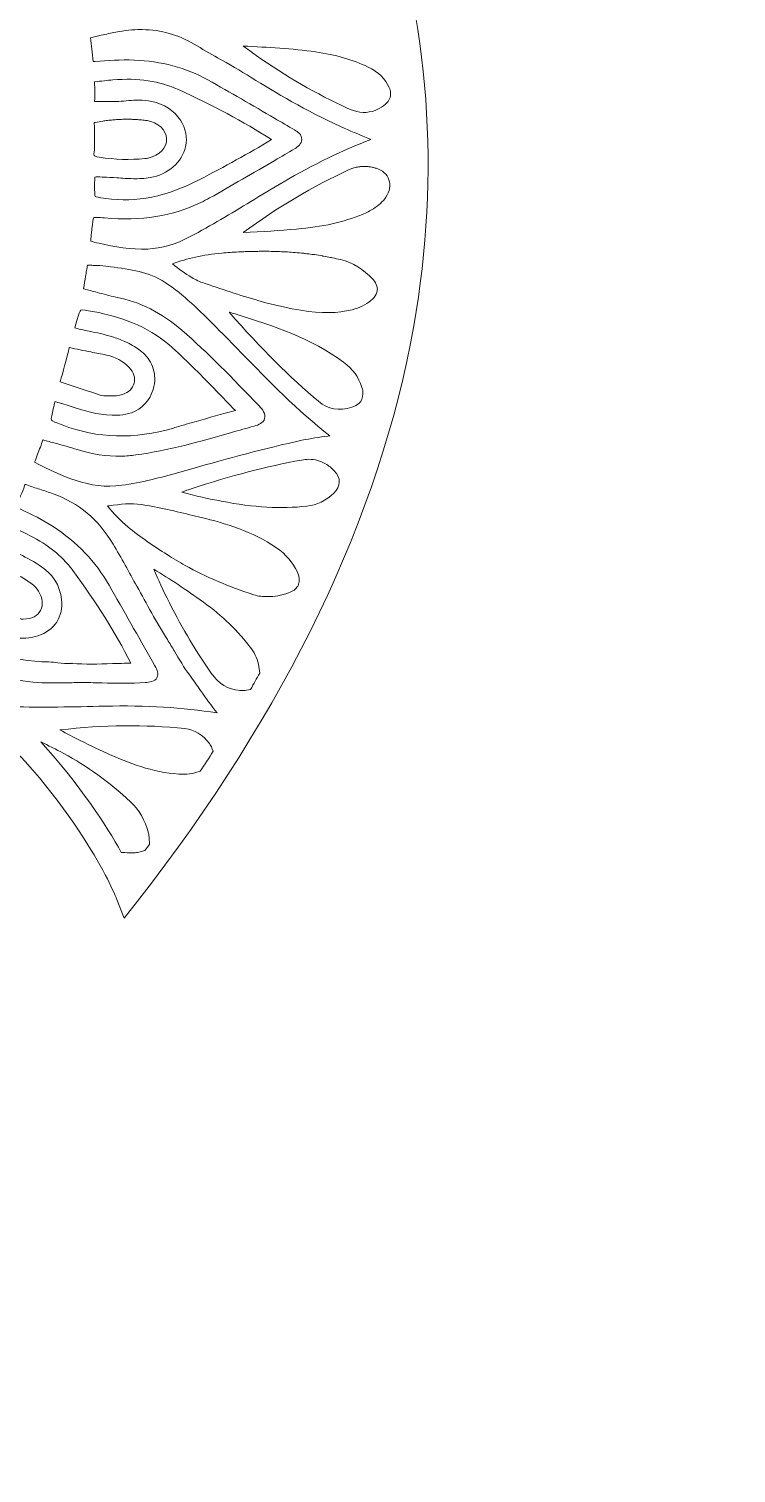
# Model space of a CAD drawing. Extents: x 126 to 8914, y -5970 to -48.
# Drawn here: x 2422 to 2874, y -5469 to -4545 of the extents above; entities that cross this region are included whole.
import ezdxf

# ---------------------------------------------------------------- set-up
doc = ezdxf.new("R2010")
doc.units = 0
doc.header["$MEASUREMENT"] = 0
doc.layers.add('Layer 1', color=7, linetype='Continuous')

# ---------------------------------------------------------------- blocks, each defined once
blk = doc.blocks.new('block 5')
at = {"layer": 'Layer 1', "lineweight": 0}
for points, knots in [([(2818.21, -4035.29), (2764.98, -4085.04), (2703.32, -4112.86), (2639.92, -4115.7), (2556.38, -4119.43), (2474.39, -4091.01), (2412.29, -4065.84), (2390.15, -4056.87), (2367.8, -4047.16), (2346.17, -4037.79), (2337.96, -4034.23), (2329.71, -4030.65), (2321.4, -4027.09), (2370.2, -4027.99), (2425.96, -4026.76), (2512.78, -3944.21), (2568.47, -3891.26), (2641.86, -3817.66), (2625.5, -3731.42), (2622.21, -3714.04), (2610.78, -3672.65), (2559.78, -3632.09), (2565.05, -3641.92), (2601.55, -3712.43), (2569.23, -3767.25), (2553.89, -3793.27), (2526.47, -3811.29), (2469.72, -3823.54), (2455.32, -3826.64), (2439.55, -3829), (2422.5, -3830.6), (2491.63, -3754.35), (2533.44, -3654.19), (2546.8, -3532.56), (2561.6, -3397.97), (2537.78, -3271.79), (2515.19, -3189.65), (2510.53, -3172.76), (2505.39, -3155.8), (2499.9, -3139.21), (2495.8, -3126.87), (2490.71, -3117.41), (2484.71, -3110.84), (2484.71, -3110.84), (2488.77, -3108.46), (2488.77, -3108.46), (2487.91, -3106.99), (2467.22, -3072.31), (2420.27, -3069.9), (2389.9, -3068.35), (2355.8, -3080.81), (2318.9, -3106.96), (2293.41, -3125.04), (2266.47, -3149.76), (2238.33, -3180.89), (2186.61, -3211.53), (2146.15, -3238.95), (2111.02, -3267.11), (2058.71, -3309.06), (2001.06, -3349.19), (1934.05, -3358.54), (1877.14, -3366.49), (1825.98, -3348.74), (1771.81, -3329.95), (1743.84, -3320.25), (1714.92, -3310.21), (1685.21, -3304.09), (1598.29, -3286.15), (1534.59, -3301.57), (1500, -3348.62), (1465.41, -3301.57), (1401.71, -3286.17), (1314.79, -3304.09), (1285.08, -3310.21), (1256.16, -3320.25), (1228.19, -3329.95), (1174.02, -3348.74), (1122.86, -3366.49), (1065.95, -3358.54), (998.94, -3349.19), (941.29, -3309.06), (888.98, -3267.11), (853.85, -3238.95), (813.4, -3211.53), (761.67, -3180.89), (733.53, -3149.76), (706.59, -3125.04), (681.1, -3106.96), (644.2, -3080.81), (610.1, -3068.34), (579.73, -3069.9), (532.78, -3072.31), (512.09, -3106.99), (511.23, -3108.46), (511.23, -3108.46), (515.29, -3110.84), (515.29, -3110.84), (509.29, -3117.41), (504.2, -3126.87), (500.12, -3139.21), (494.6, -3155.81), (489.45, -3172.78), (484.81, -3189.65), (462.22, -3271.79), (438.4, -3397.97), (453.2, -3532.56), (466.56, -3654.19), (508.37, -3754.35), (577.5, -3830.6), (560.45, -3829), (544.68, -3826.64), (530.28, -3823.54), (473.53, -3811.29), (446.11, -3793.27), (430.77, -3767.25), (398.45, -3712.43), (434.95, -3641.92), (440.22, -3632.09), (389.22, -3672.65), (377.79, -3714.04), (374.5, -3731.42), (358.14, -3817.66), (431.53, -3891.26), (487.22, -3944.21), (574.04, -4026.76), (629.8, -4027.99), (678.6, -4027.09), (670.29, -4030.65), (662.04, -4034.23), (653.83, -4037.79), (632.2, -4047.16), (609.85, -4056.87), (587.71, -4065.84), (525.61, -4091.01), (443.59, -4119.44), (360.08, -4115.7), (296.68, -4112.86), (235.02, -4085.04), (181.79, -4035.29), (181.79, -4035.29), (125.56, -3982.7), (125.56, -3982.7), (125.56, -3982.7), (169.91, -4045.63), (169.91, -4045.63), (219.46, -4115.9), (304.09, -4175.64), (385.53, -4197.81), (420.7, -4207.39), (457.65, -4212.84), (496.23, -4214.15), (485.34, -4225.21), (469.98, -4241.91), (452.74, -4264.03), (422.4, -4302.95), (380.42, -4366.57), (352.73, -4448.62), (321.59, -4540.91), (314.53, -4637.18), (331.76, -4734.74), (353.22, -4856.34), (412.66, -4980.18), (508.45, -5102.83), (508.45, -5102.83), (517.04, -5113.81), (517.04, -5113.81), (517.04, -5113.81), (522.08, -5100.8), (522.08, -5100.8), (522.28, -5100.26), (543.72, -5046.12), (606.97, -4986), (618.24, -4975.3), (631.32, -4963.97), (646.37, -4952.46), (644.61, -4982.41), (643.28, -5045.33), (654.68, -5125.3), (663.93, -5190.25), (679.74, -5252.83), (701.65, -5311.3), (729.05, -5384.39), (766.12, -5451.24), (811.85, -5510), (813.74, -5512.77), (839.32, -5550.81), (859.18, -5606.87), (878.01, -5659.98), (895.42, -5740.7), (871.56, -5823.61), (871.56, -5823.61), (865.31, -5845.39), (865.31, -5845.39), (865.31, -5845.39), (883.77, -5832.24), (883.77, -5832.24), (885.33, -5831.13), (922.61, -5804.27), (953.85, -5755.29), (978.49, -5716.64), (1002.96, -5657.53), (992.58, -5583.6), (993.17, -5584.35), (993.72, -5585.04), (994.23, -5585.72), (1015.9, -5614.87), (1039.45, -5642.28), (1064.19, -5667.18), (1108.9, -5712.2), (1155.06, -5746.33), (1201.41, -5768.67), (1255.37, -5794.66), (1309.82, -5804.7), (1363.33, -5798.49), (1378.55, -5829.06), (1404.02, -5852.77), (1428.69, -5875.76), (1454.89, -5900.15), (1479.63, -5923.18), (1492.73, -5953.46), (1492.73, -5953.46), (1500, -5970.23), (1500, -5970.23), (1500, -5970.23), (1507.27, -5953.46), (1507.27, -5953.46), (1520.37, -5923.18), (1545.11, -5900.15), (1571.31, -5875.76), (1595.98, -5852.77), (1621.45, -5829.06), (1636.67, -5798.49), (1690.18, -5804.7), (1744.63, -5794.66), (1798.59, -5768.67), (1844.94, -5746.33), (1891.12, -5712.2), (1935.81, -5667.18), (1960.55, -5642.28), (1984.1, -5614.88), (2005.77, -5585.74), (2006.28, -5585.06), (2006.83, -5584.35), (2007.42, -5583.6), (1997.04, -5657.53), (2021.51, -5716.64), (2046.15, -5755.29), (2077.39, -5804.27), (2114.67, -5831.13), (2116.23, -5832.24), (2116.23, -5832.24), (2134.69, -5845.39), (2134.69, -5845.39), (2134.69, -5845.39), (2128.44, -5823.61), (2128.44, -5823.61), (2104.58, -5740.7), (2121.99, -5659.98), (2140.82, -5606.87), (2160.7, -5550.77), (2186.28, -5512.73), (2188.15, -5510), (2233.88, -5451.24), (2270.95, -5384.39), (2298.34, -5311.3), (2320.26, -5252.83), (2336.07, -5190.25), (2345.32, -5125.3), (2356.72, -5045.33), (2355.39, -4982.41), (2353.63, -4952.46), (2368.68, -4963.97), (2381.76, -4975.3), (2393.03, -4986), (2456.28, -5046.12), (2477.72, -5100.26), (2477.92, -5100.8), (2477.92, -5100.8), (2482.94, -5113.84), (2482.94, -5113.84), (2482.94, -5113.84), (2491.55, -5102.83), (2491.55, -5102.83), (2587.34, -4980.18), (2646.78, -4856.34), (2668.24, -4734.74), (2685.47, -4637.18), (2678.41, -4540.91), (2647.27, -4448.62), (2619.58, -4366.57), (2577.6, -4302.95), (2547.26, -4264.03), (2530.02, -4241.91), (2514.66, -4225.21), (2503.77, -4214.15), (2542.35, -4212.84), (2579.3, -4207.39), (2614.47, -4197.81), (2695.91, -4175.64), (2780.54, -4115.9), (2830.09, -4045.63), (2830.09, -4045.63), (2874.44, -3982.7), (2874.44, -3982.7), (2874.44, -3982.7), (2818.21, -4035.29), (2818.21, -4035.29)], [0, 0, 0, 0, 1, 1, 1, 2, 2, 2, 3, 3, 3, 4, 4, 4, 5, 5, 5, 6, 6, 6, 7, 7, 7, 8, 8, 8, 9, 9, 9, 10, 10, 10, 11, 11, 11, 12, 12, 12, 13, 13, 13, 14, 14, 14, 15, 15, 15, 16, 16, 16, 17, 17, 17, 18, 18, 18, 19, 19, 19, 20, 20, 20, 21, 21, 21, 22, 22, 22, 23, 23, 23, 24, 24, 24, 25, 25, 25, 26, 26, 26, 27, 27, 27, 28, 28, 28, 29, 29, 29, 30, 30, 30, 31, 31, 31, 32, 32, 32, 33, 33, 33, 34, 34, 34, 35, 35, 35, 36, 36, 36, 37, 37, 37, 38, 38, 38, 39, 39, 39, 40, 40, 40, 41, 41, 41, 42, 42, 42, 43, 43, 43, 44, 44, 44, 45, 45, 45, 46, 46, 46, 47, 47, 47, 48, 48, 48, 49, 49, 49, 50, 50, 50, 51, 51, 51, 52, 52, 52, 53, 53, 53, 54, 54, 54, 55, 55, 55, 56, 56, 56, 57, 57, 57, 58, 58, 58, 59, 59, 59, 60, 60, 60, 61, 61, 61, 62, 62, 62, 63, 63, 63, 64, 64, 64, 65, 65, 65, 66, 66, 66, 67, 67, 67, 68, 68, 68, 69, 69, 69, 70, 70, 70, 71, 71, 71, 72, 72, 72, 73, 73, 73, 74, 74, 74, 75, 75, 75, 76, 76, 76, 77, 77, 77, 78, 78, 78, 79, 79, 79, 80, 80, 80, 81, 81, 81, 82, 82, 82, 83, 83, 83, 84, 84, 84, 85, 85, 85, 86, 86, 86, 87, 87, 87, 88, 88, 88, 89, 89, 89, 90, 90, 90, 91, 91, 91, 92, 92, 92, 93, 93, 93, 94, 94, 94, 95, 95, 95, 96, 96, 96, 97, 97, 97, 98, 98, 98, 99, 99, 99, 100, 100, 100, 101, 101, 101, 102, 102, 102, 102]), ([(2465.26, -4665.36), (2466.61, -4665.37), (2468.57, -4665.55), (2470.48, -4665.72), (2493.94, -4667.78), (2514.11, -4664.53), (2532.06, -4655.81), (2533.94, -4654.91), (2535.81, -4653.94), (2537.65, -4652.92), (2551.64, -4645.03), (2565.73, -4636.82), (2579.36, -4628.85), (2583.57, -4626.4), (2587.78, -4623.95), (2591.99, -4621.49), (2593.99, -4620.34), (2596.63, -4618.44), (2596.63, -4615.42), (2596.63, -4612.39), (2594.02, -4610.52), (2592.04, -4609.38), (2587.73, -4606.88), (2583.44, -4604.37), (2579.14, -4601.87), (2565.24, -4593.74), (2550.87, -4585.35), (2536.57, -4577.36), (2522.63, -4569.57), (2506.72, -4565.31), (2489.31, -4564.68), (2480.92, -4564.38), (2472.51, -4564.98), (2464.39, -4565.55), (2464.39, -4565.55), (2463.5, -4565.62), (2463.5, -4565.62), (2463.41, -4565.63), (2463.31, -4565.63), (2463.2, -4565.65), (2462.63, -4560.14), (2462.06, -4555.12), (2461.46, -4550.34), (2463.77, -4549.85), (2466.07, -4549.33), (2468.38, -4548.8), (2471.42, -4548.11), (2474.57, -4547.38), (2477.65, -4546.78), (2483.23, -4545.7), (2488.59, -4545.16), (2493.77, -4545.16), (2493.77, -4545.16), (2494.62, -4545.16), (2494.62, -4545.16), (2506.59, -4545.32), (2517.53, -4548.41), (2527.77, -4554.5), (2532.74, -4557.46), (2537.86, -4560.38), (2542.78, -4563.18), (2549.9, -4567.23), (2557.26, -4571.42), (2564.31, -4575.83), (2579.41, -4585.24), (2599.56, -4597.34), (2621.47, -4607.23), (2627.24, -4609.83), (2633.21, -4612.3), (2638.97, -4614.69), (2639.59, -4614.94), (2640.19, -4615.19), (2640.8, -4615.43), (2622.54, -4622.48), (2604.2, -4631.42), (2584.81, -4642.72), (2577.84, -4646.79), (2570.83, -4651.05), (2564.05, -4655.15), (2551.5, -4662.76), (2538.52, -4670.63), (2525.33, -4677.59), (2515.93, -4682.56), (2507, -4685.18), (2498.06, -4685.59), (2487.33, -4686.08), (2476.83, -4684.04), (2467, -4681.9), (2464.72, -4681.39), (2462.43, -4680.9), (2461.78, -4680.51), (2461.73, -4680.32), (2461.71, -4680.03), (2461.71, -4679.68), (2461.73, -4678.62), (2461.92, -4676.93), (2462.09, -4675.28), (2462.14, -4674.81), (2462.19, -4674.35), (2462.22, -4673.87), (2462.27, -4673.37), (2462.32, -4672.86), (2462.38, -4672.35), (2462.74, -4669.28), (2463.12, -4666.09), (2463.61, -4665.5), (2463.85, -4665.37), (2464.45, -4665.34), (2465.26, -4665.36)], [0, 0, 0, 0, 1, 1, 1, 2, 2, 2, 3, 3, 3, 4, 4, 4, 5, 5, 5, 6, 6, 6, 7, 7, 7, 8, 8, 8, 9, 9, 9, 10, 10, 10, 11, 11, 11, 12, 12, 12, 13, 13, 13, 14, 14, 14, 15, 15, 15, 16, 16, 16, 17, 17, 17, 18, 18, 18, 19, 19, 19, 20, 20, 20, 21, 21, 21, 22, 22, 22, 23, 23, 23, 24, 24, 24, 25, 25, 25, 26, 26, 26, 27, 27, 27, 28, 28, 28, 29, 29, 29, 30, 30, 30, 31, 31, 31, 32, 32, 32, 33, 33, 33, 34, 34, 34, 35, 35, 35, 36, 36, 36, 36]), ([(2652.51, -4582.28), (2653, -4583.47), (2653.3, -4584.59), (2653.4, -4585.66), (2653.65, -4588.31), (2652.65, -4590.63), (2650.37, -4592.7), (2649.91, -4593.11), (2649.41, -4593.51), (2648.85, -4593.92), (2647.06, -4595.17), (2645.29, -4596.15), (2643.47, -4596.85), (2638.48, -4598.76), (2633.31, -4598.56), (2627.58, -4596.25), (2627.06, -4596.04), (2626.53, -4595.82), (2625.99, -4595.56), (2606.02, -4586.38), (2586.74, -4575.22), (2567.46, -4561.67), (2564.7, -4559.74), (2561.95, -4557.76), (2559.19, -4555.72), (2575.05, -4556.47), (2590.19, -4557.29), (2605.48, -4559.43), (2618.17, -4561.2), (2629.14, -4564.36), (2639.01, -4569.1), (2645.75, -4572.34), (2650.17, -4576.65), (2652.51, -4582.28)], [0, 0, 0, 0, 1, 1, 1, 2, 2, 2, 3, 3, 3, 4, 4, 4, 5, 5, 5, 6, 6, 6, 7, 7, 7, 8, 8, 8, 9, 9, 9, 10, 10, 10, 11, 11, 11, 11]), ([(2464.09, -4578.53), (2466.19, -4578.37), (2468.3, -4578.14), (2470.34, -4577.9), (2472.16, -4577.69), (2473.98, -4577.49), (2475.8, -4577.33), (2491.9, -4576.02), (2505.63, -4578.06), (2517.75, -4583.57), (2539.6, -4593.51), (2559.05, -4603.92), (2577.18, -4615.42), (2562.61, -4624.64), (2547.21, -4632.8), (2531.41, -4641.03), (2510.07, -4652.14), (2490.97, -4656), (2471.26, -4653.2), (2471.26, -4653.2), (2469.85, -4652.99), (2469.85, -4652.99), (2467.46, -4652.66), (2464.98, -4652.31), (2464.5, -4651.92), (2464.12, -4651.33), (2464.12, -4648.18), (2464.12, -4645.41), (2464.12, -4645.41), (2464.12, -4644.57), (2464.12, -4644.57), (2464.12, -4642.52), (2464.12, -4640.43), (2464.28, -4639.52), (2465.15, -4639.4), (2467.02, -4639.44), (2468.85, -4639.51), (2468.85, -4639.51), (2469.52, -4639.52), (2469.52, -4639.52), (2472.42, -4639.6), (2475.41, -4639.82), (2478.29, -4640.03), (2481.77, -4640.27), (2485.32, -4640.52), (2488.89, -4640.57), (2492.47, -4640.62), (2496.08, -4640.46), (2499.72, -4639.87), (2510.72, -4638.1), (2520.22, -4629.79), (2522.31, -4620.1), (2523.58, -4614.32), (2522.41, -4608.29), (2519.02, -4603.13), (2515.06, -4597.08), (2508.4, -4592.72), (2500.72, -4591.16), (2497.96, -4590.61), (2495.21, -4590.37), (2492.5, -4590.34), (2488.01, -4590.28), (2483.65, -4590.77), (2479.63, -4591.23), (2478.19, -4591.23), (2476.74, -4591.21), (2475.28, -4591.21), (2473.46, -4591.2), (2471.59, -4591.2), (2469.72, -4591.2), (2467.84, -4591.21), (2465.96, -4591.23), (2464.09, -4591.26), (2464.1, -4590.8), (2464.12, -4590.34), (2464.14, -4589.87), (2464.18, -4588.46), (2464.2, -4586.99), (2464.2, -4585.43), (2464.2, -4583.34), (2464.15, -4581.08), (2464.09, -4578.53)], [0, 0, 0, 0, 1, 1, 1, 2, 2, 2, 3, 3, 3, 4, 4, 4, 5, 5, 5, 6, 6, 6, 7, 7, 7, 8, 8, 8, 9, 9, 9, 10, 10, 10, 11, 11, 11, 12, 12, 12, 13, 13, 13, 14, 14, 14, 15, 15, 15, 16, 16, 16, 17, 17, 17, 18, 18, 18, 19, 19, 19, 20, 20, 20, 21, 21, 21, 22, 22, 22, 23, 23, 23, 24, 24, 24, 25, 25, 25, 26, 26, 26, 27, 27, 27, 27]), ([(2463.99, -4617.77), (2463.96, -4617.01), (2463.93, -4616.25), (2463.93, -4615.51), (2463.93, -4614.5), (2463.95, -4613.5), (2463.95, -4612.49), (2463.99, -4610.1), (2464.03, -4607.63), (2463.87, -4605.16), (2463.87, -4605.16), (2463.87, -4604.71), (2463.87, -4604.71), (2464.01, -4604.67), (2464.22, -4604.6), (2464.55, -4604.54), (2466.13, -4604.22), (2467.71, -4603.95), (2469.28, -4603.72), (2469.77, -4603.64), (2470.26, -4603.59), (2470.74, -4603.51), (2471.85, -4603.37), (2472.94, -4603.23), (2474.03, -4603.12), (2474.58, -4603.05), (2475.14, -4603), (2475.69, -4602.94), (2476.74, -4602.86), (2477.78, -4602.78), (2478.83, -4602.72), (2479.36, -4602.69), (2479.9, -4602.64), (2480.44, -4602.63), (2481.56, -4602.58), (2482.7, -4602.55), (2483.83, -4602.55), (2484.27, -4602.53), (2484.71, -4602.51), (2485.16, -4602.51), (2485.55, -4602.51), (2485.93, -4602.53), (2486.33, -4602.55), (2487.2, -4602.55), (2488.07, -4602.58), (2488.94, -4602.61), (2489.38, -4602.63), (2489.81, -4602.66), (2490.26, -4602.67), (2491.11, -4602.72), (2491.96, -4602.78), (2492.8, -4602.86), (2493.2, -4602.89), (2493.6, -4602.93), (2493.99, -4602.96), (2495.21, -4603.08), (2496.43, -4603.21), (2497.63, -4603.38), (2504.44, -4604.32), (2509.93, -4609.43), (2510.15, -4615.04), (2510.39, -4620.62), (2505.53, -4625.7), (2498.36, -4627.37), (2497.71, -4627.51), (2497.03, -4627.62), (2496.25, -4627.7), (2486.82, -4628.65), (2477.28, -4628.36), (2467.06, -4626.83), (2464.56, -4626.45), (2463.98, -4625.99), (2463.85, -4625.8), (2463.69, -4625.58), (2463.58, -4624.9), (2463.8, -4623.66), (2464.15, -4621.64), (2464.07, -4619.67), (2463.99, -4617.77)], [0, 0, 0, 0, 1, 1, 1, 2, 2, 2, 3, 3, 3, 4, 4, 4, 5, 5, 5, 6, 6, 6, 7, 7, 7, 8, 8, 8, 9, 9, 9, 10, 10, 10, 11, 11, 11, 12, 12, 12, 13, 13, 13, 14, 14, 14, 15, 15, 15, 16, 16, 16, 17, 17, 17, 18, 18, 18, 19, 19, 19, 20, 20, 20, 21, 21, 21, 22, 22, 22, 23, 23, 23, 24, 24, 24, 25, 25, 25, 26, 26, 26, 26]), ([(2650.44, -4652.33), (2648.39, -4655.27), (2645.81, -4657.71), (2642.44, -4659.85), (2640.42, -4661.13), (2638.09, -4662.29), (2635.41, -4663.39), (2623.34, -4668.38), (2609.9, -4671.39), (2593.16, -4672.81), (2582.94, -4673.7), (2571.19, -4674.62), (2559.19, -4675.09), (2581.51, -4658.63), (2603.75, -4645.41), (2627.02, -4634.79), (2627.75, -4634.46), (2628.48, -4634.17), (2629.21, -4633.92), (2629.46, -4633.84), (2629.71, -4633.78), (2629.95, -4633.7), (2630.44, -4633.54), (2630.93, -4633.4), (2631.42, -4633.29), (2631.72, -4633.22), (2632.01, -4633.16), (2632.31, -4633.11), (2632.77, -4633.02), (2633.21, -4632.94), (2633.67, -4632.89), (2633.99, -4632.84), (2634.31, -4632.81), (2634.62, -4632.8), (2635.06, -4632.75), (2635.52, -4632.73), (2635.97, -4632.72), (2636.33, -4632.7), (2636.7, -4632.7), (2637.08, -4632.72), (2637.33, -4632.72), (2637.6, -4632.73), (2637.85, -4632.75), (2638.29, -4632.76), (2638.72, -4632.81), (2639.16, -4632.86), (2639.42, -4632.89), (2639.67, -4632.92), (2639.92, -4632.95), (2640.42, -4633.02), (2640.91, -4633.11), (2641.38, -4633.21), (2641.6, -4633.26), (2641.82, -4633.29), (2642.05, -4633.33), (2642.74, -4633.51), (2643.45, -4633.68), (2644.18, -4633.9), (2648.28, -4635.15), (2651.2, -4637.75), (2652.4, -4641.22), (2653.62, -4644.72), (2652.9, -4648.77), (2650.44, -4652.33)], [0, 0, 0, 0, 1, 1, 1, 2, 2, 2, 3, 3, 3, 4, 4, 4, 5, 5, 5, 6, 6, 6, 7, 7, 7, 8, 8, 8, 9, 9, 9, 10, 10, 10, 11, 11, 11, 12, 12, 12, 13, 13, 13, 14, 14, 14, 15, 15, 15, 16, 16, 16, 17, 17, 17, 18, 18, 18, 19, 19, 19, 20, 20, 20, 21, 21, 21, 21]), ([(2644.21, -4714.54), (2643.55, -4715.98), (2642.41, -4717.36), (2640.87, -4718.59), (2639.18, -4719.94), (2637.33, -4721.11), (2635.32, -4722.08), (2633.31, -4723.06), (2631.14, -4723.85), (2628.83, -4724.43), (2619.54, -4726.81), (2609.42, -4726.9), (2596.04, -4724.77), (2588.53, -4723.55), (2581.09, -4721.87), (2573.71, -4719.91), (2561.41, -4716.63), (2549.32, -4712.56), (2537.47, -4708.57), (2537.47, -4708.57), (2534.23, -4707.48), (2534.23, -4707.48), (2531.41, -4706.53), (2528.77, -4705.28), (2526.22, -4703.79), (2521.98, -4701.34), (2518, -4698.28), (2513.97, -4695.07), (2523.2, -4691.52), (2533.33, -4689.29), (2545.44, -4688.17), (2547.16, -4688.01), (2548.94, -4687.87), (2550.76, -4687.76), (2552.56, -4687.63), (2554.35, -4687.54), (2556.12, -4687.44), (2556.69, -4687.42), (2557.26, -4687.39), (2557.83, -4687.38), (2559.02, -4687.31), (2560.22, -4687.27), (2561.39, -4687.22), (2562.03, -4687.2), (2562.66, -4687.19), (2563.29, -4687.17), (2564.39, -4687.14), (2565.46, -4687.11), (2566.54, -4687.09), (2567.19, -4687.08), (2567.85, -4687.06), (2568.5, -4687.06), (2569.53, -4687.04), (2570.54, -4687.03), (2571.56, -4687.03), (2571.56, -4687.03), (2573.14, -4687.03), (2573.14, -4687.03), (2574.86, -4687.04), (2576.57, -4687.06), (2578.25, -4687.09), (2578.62, -4687.11), (2578.98, -4687.11), (2579.34, -4687.12), (2581.31, -4687.17), (2583.24, -4687.25), (2585.15, -4687.35), (2585.57, -4687.36), (2585.98, -4687.38), (2586.37, -4687.41), (2587.97, -4687.49), (2589.55, -4687.6), (2591.11, -4687.71), (2591.52, -4687.74), (2591.94, -4687.77), (2592.36, -4687.8), (2594.19, -4687.96), (2596.03, -4688.12), (2597.83, -4688.33), (2598.15, -4688.36), (2598.48, -4688.41), (2598.8, -4688.44), (2600.33, -4688.61), (2601.84, -4688.8), (2603.34, -4689.01), (2603.79, -4689.05), (2604.21, -4689.12), (2604.66, -4689.18), (2606.4, -4689.43), (2608.14, -4689.7), (2609.86, -4689.99), (2610.07, -4690.04), (2610.26, -4690.07), (2610.47, -4690.1), (2612, -4690.37), (2613.52, -4690.67), (2615.04, -4690.97), (2615.47, -4691.07), (2615.91, -4691.14), (2616.35, -4691.24), (2618.03, -4691.59), (2619.71, -4691.97), (2621.37, -4692.36), (2629.29, -4694.28), (2636.11, -4698.43), (2642.19, -4705.07), (2643.42, -4706.42), (2644.26, -4707.84), (2644.66, -4709.29), (2644.91, -4710.16), (2645.01, -4711.01), (2644.94, -4711.88), (2644.86, -4712.78), (2644.63, -4713.67), (2644.21, -4714.54)], [0, 0, 0, 0, 1, 1, 1, 2, 2, 2, 3, 3, 3, 4, 4, 4, 5, 5, 5, 6, 6, 6, 7, 7, 7, 8, 8, 8, 9, 9, 9, 10, 10, 10, 11, 11, 11, 12, 12, 12, 13, 13, 13, 14, 14, 14, 15, 15, 15, 16, 16, 16, 17, 17, 17, 18, 18, 18, 19, 19, 19, 20, 20, 20, 21, 21, 21, 22, 22, 22, 23, 23, 23, 24, 24, 24, 25, 25, 25, 26, 26, 26, 27, 27, 27, 28, 28, 28, 29, 29, 29, 30, 30, 30, 31, 31, 31, 32, 32, 32, 33, 33, 33, 34, 34, 34, 35, 35, 35, 36, 36, 36, 37, 37, 37, 38, 38, 38, 38]), ([(2463.22, -4696.04), (2463.22, -4696.04), (2463.46, -4696.04), (2463.46, -4696.04), (2466.21, -4696.15), (2468.81, -4696.23), (2471.35, -4696.57), (2471.35, -4696.57), (2474.36, -4696.97), (2474.36, -4696.97), (2486.92, -4698.62), (2498.76, -4700.17), (2509.25, -4707.01), (2521.19, -4714.79), (2531.41, -4725.08), (2541.31, -4735.02), (2541.31, -4735.02), (2542.11, -4735.86), (2542.11, -4735.86), (2547.34, -4741.1), (2552.59, -4746.5), (2557.66, -4751.72), (2575.5, -4770.07), (2593.89, -4789), (2614.66, -4805.1), (2614.2, -4805.15), (2613.76, -4805.21), (2613.3, -4805.28), (2607.87, -4806.02), (2602.25, -4806.8), (2596.76, -4807.97), (2572.98, -4813.08), (2549.22, -4819.76), (2526.25, -4826.22), (2526.25, -4826.22), (2518.72, -4828.32), (2518.72, -4828.32), (2506.27, -4831.82), (2494.07, -4835.08), (2481.6, -4836.81), (2460.65, -4839.69), (2442.88, -4830.83), (2425.73, -4822.04), (2426.37, -4820.35), (2427, -4818.65), (2427.65, -4816.97), (2428.8, -4813.97), (2429.99, -4810.85), (2431.05, -4807.73), (2431.08, -4807.73), (2431.13, -4807.75), (2431.16, -4807.76), (2433.74, -4808.49), (2436.31, -4809.17), (2438.89, -4809.87), (2443.57, -4811.12), (2448.42, -4812.42), (2453.07, -4813.92), (2462.38, -4816.93), (2471.78, -4818.35), (2481.14, -4818.15), (2484.26, -4818.07), (2487.36, -4817.81), (2490.46, -4817.39), (2511.42, -4814.49), (2531.93, -4808.63), (2551.77, -4802.96), (2556.55, -4801.6), (2561.33, -4800.23), (2566.11, -4798.91), (2569.01, -4798.11), (2572.06, -4796.89), (2572.87, -4793.99), (2573.68, -4791.03), (2571.57, -4788.31), (2569.2, -4785.82), (2552.16, -4768.08), (2536.72, -4752.2), (2519.98, -4737.59), (2507.22, -4726.44), (2493.01, -4719.31), (2477.73, -4716.33), (2473.71, -4715.55), (2469.63, -4714.41), (2465.67, -4713.32), (2462.97, -4712.58), (2460.16, -4711.8), (2457.36, -4711.12), (2457.19, -4711.09), (2457.04, -4711.04), (2456.93, -4711.01), (2456.95, -4710.95), (2456.97, -4710.87), (2456.98, -4710.79), (2457.54, -4708.21), (2457.95, -4705.58), (2458.33, -4703.06), (2458.52, -4701.83), (2458.71, -4700.59), (2458.91, -4699.38), (2459.13, -4698.03), (2459.37, -4696.67), (2459.58, -4696), (2459.77, -4695.99), (2459.99, -4695.97), (2460.26, -4695.97), (2461.07, -4695.96), (2462.17, -4695.99), (2463.22, -4696.04)], [0, 0, 0, 0, 1, 1, 1, 2, 2, 2, 3, 3, 3, 4, 4, 4, 5, 5, 5, 6, 6, 6, 7, 7, 7, 8, 8, 8, 9, 9, 9, 10, 10, 10, 11, 11, 11, 12, 12, 12, 13, 13, 13, 14, 14, 14, 15, 15, 15, 16, 16, 16, 17, 17, 17, 18, 18, 18, 19, 19, 19, 20, 20, 20, 21, 21, 21, 22, 22, 22, 23, 23, 23, 24, 24, 24, 25, 25, 25, 26, 26, 26, 27, 27, 27, 28, 28, 28, 29, 29, 29, 30, 30, 30, 31, 31, 31, 32, 32, 32, 33, 33, 33, 34, 34, 34, 35, 35, 35, 36, 36, 36, 36]), ([(2498.99, -4756.66), (2497.36, -4754.16), (2495.18, -4751.88), (2492.49, -4749.94), (2490.02, -4748.15), (2487.17, -4746.53), (2483.5, -4744.82), (2480.73, -4743.54), (2477.88, -4742.51), (2475.01, -4741.63), (2470.23, -4740.17), (2465.37, -4739.16), (2460.61, -4738.17), (2458.93, -4737.81), (2457.23, -4737.46), (2455.57, -4737.1), (2455.57, -4737.1), (2455.3, -4737.03), (2455.3, -4737.03), (2453.8, -4736.7), (2452.26, -4736.37), (2451.44, -4736.08), (2451.6, -4735.18), (2452.09, -4733.54), (2452.58, -4731.94), (2452.58, -4731.92), (2452.58, -4731.92), (2452.58, -4731.91), (2452.58, -4731.91), (2452.6, -4731.89), (2452.6, -4731.89), (2452.72, -4731.45), (2452.85, -4731.02), (2452.98, -4730.61), (2453.88, -4727.65), (2454.7, -4725.11), (2455.32, -4724.72), (2456.03, -4724.28), (2459.44, -4724.91), (2462.74, -4725.51), (2484.45, -4729.5), (2500.75, -4736.91), (2514.03, -4748.86), (2523.77, -4757.61), (2533.04, -4767.19), (2542.02, -4776.47), (2545.98, -4780.55), (2550.04, -4784.76), (2554.14, -4788.88), (2554.14, -4788.88), (2547.54, -4790.71), (2547.54, -4790.71), (2539.41, -4792.98), (2531.06, -4795.3), (2522.77, -4797.69), (2520, -4798.49), (2517.24, -4799.29), (2514.49, -4800.12), (2489.51, -4807.52), (2466.26, -4806.89), (2443.4, -4798.17), (2443.4, -4798.17), (2442.75, -4797.92), (2442.75, -4797.92), (2439.84, -4796.81), (2436.83, -4795.65), (2436.48, -4795), (2436.12, -4794.31), (2436.88, -4791), (2437.61, -4787.8), (2438.02, -4786.01), (2438.43, -4784.19), (2438.76, -4783.3), (2439.65, -4783.45), (2441.31, -4783.97), (2442.92, -4784.46), (2442.92, -4784.46), (2443.16, -4784.54), (2443.16, -4784.54), (2444.97, -4785.09), (2446.77, -4785.66), (2448.56, -4786.25), (2457.04, -4788.99), (2465.81, -4791.84), (2475.31, -4791.84), (2475.79, -4791.84), (2476.26, -4791.85), (2476.72, -4791.85), (2477.84, -4791.87), (2479, -4791.9), (2480.19, -4791.82), (2482.86, -4791.63), (2485.35, -4791.14), (2487.61, -4790.33), (2494.42, -4787.93), (2499.25, -4782.8), (2501.51, -4775.41), (2502.25, -4772.98), (2502.6, -4770.56), (2502.57, -4768.22), (2502.51, -4764.1), (2501.29, -4760.16), (2498.99, -4756.66)], [0, 0, 0, 0, 1, 1, 1, 2, 2, 2, 3, 3, 3, 4, 4, 4, 5, 5, 5, 6, 6, 6, 7, 7, 7, 8, 8, 8, 9, 9, 9, 10, 10, 10, 11, 11, 11, 12, 12, 12, 13, 13, 13, 14, 14, 14, 15, 15, 15, 16, 16, 16, 17, 17, 17, 18, 18, 18, 19, 19, 19, 20, 20, 20, 21, 21, 21, 22, 22, 22, 23, 23, 23, 24, 24, 24, 25, 25, 25, 26, 26, 26, 27, 27, 27, 28, 28, 28, 29, 29, 29, 30, 30, 30, 31, 31, 31, 32, 32, 32, 33, 33, 33, 34, 34, 34, 34]), ([(2633.2, -4784.37), (2632.06, -4785.46), (2630.54, -4786.3), (2628.67, -4786.87), (2620.44, -4789.4), (2613.46, -4788.13), (2607.35, -4783.04), (2589.03, -4767.73), (2570.84, -4749.6), (2550.15, -4726.03), (2551.41, -4726.4), (2552.66, -4726.76), (2553.91, -4727.14), (2578.7, -4734.72), (2602.66, -4742.8), (2623.37, -4757.96), (2629.24, -4762.25), (2633.05, -4767.54), (2635.08, -4774.14), (2635.52, -4775.56), (2635.73, -4776.91), (2635.73, -4778.16), (2635.73, -4780.66), (2634.86, -4782.77), (2633.2, -4784.37)], [0, 0, 0, 0, 1, 1, 1, 2, 2, 2, 3, 3, 3, 4, 4, 4, 5, 5, 5, 6, 6, 6, 7, 7, 7, 8, 8, 8, 8]), ([(2461.73, -4751.47), (2465.04, -4752.1), (2468.33, -4752.75), (2471.62, -4753.43), (2477.39, -4754.62), (2482.37, -4757.38), (2486.41, -4761.59), (2489.15, -4764.44), (2490.22, -4768), (2489.37, -4771.35), (2488.51, -4774.77), (2485.81, -4777.45), (2481.98, -4778.67), (2479.59, -4779.44), (2477.05, -4779.6), (2473.49, -4779.63), (2473.27, -4779.62), (2472.87, -4779.62), (2472.46, -4779.6), (2470.91, -4779.58), (2469.15, -4779.55), (2467.6, -4779.03), (2467.6, -4779.03), (2462.43, -4777.29), (2462.43, -4777.29), (2455.76, -4775.06), (2448.89, -4772.76), (2442.07, -4770.56), (2443.91, -4764.06), (2445.82, -4756.95), (2447.9, -4748.86), (2447.91, -4748.78), (2447.93, -4748.73), (2447.96, -4748.67), (2452.55, -4749.68), (2457.22, -4750.58), (2461.73, -4751.47)], [0, 0, 0, 0, 1, 1, 1, 2, 2, 2, 3, 3, 3, 4, 4, 4, 5, 5, 5, 6, 6, 6, 7, 7, 7, 8, 8, 8, 9, 9, 9, 10, 10, 10, 11, 11, 11, 12, 12, 12, 12]), ([(2617.08, -4841.87), (2612.13, -4846.67), (2606.48, -4849.38), (2599.8, -4850.14), (2583.56, -4852.01), (2566.19, -4850.99), (2545.12, -4846.97), (2537.49, -4845.5), (2528.82, -4843.69), (2519.92, -4841.1), (2522.09, -4840.37), (2524.26, -4839.64), (2526.43, -4838.93), (2551.18, -4830.68), (2574.09, -4824.68), (2596.44, -4820.62), (2598.06, -4820.31), (2599.62, -4820.17), (2601.14, -4820.17), (2605, -4820.17), (2608.53, -4821.12), (2611.81, -4823.05), (2613.77, -4824.21), (2615.64, -4825.71), (2617.41, -4827.58), (2621.83, -4832.19), (2621.7, -4837.39), (2617.08, -4841.87)], [0, 0, 0, 0, 1, 1, 1, 2, 2, 2, 3, 3, 3, 4, 4, 4, 5, 5, 5, 6, 6, 6, 7, 7, 7, 8, 8, 8, 9, 9, 9, 9]), ([(2470.55, -4978.14), (2450.41, -4978.63), (2430.74, -4979.02), (2411.34, -4978.48), (2411.34, -4978.48), (2407.93, -4978.39), (2407.93, -4978.39), (2406.85, -4977.33), (2405.77, -4976.28), (2404.66, -4975.22), (2391.29, -4962.46), (2377.03, -4950.34), (2361.96, -4938.85), (2361.96, -4938.85), (2362.65, -4937.83), (2362.65, -4937.83), (2362.95, -4937.42), (2363.24, -4936.99), (2363.52, -4936.58), (2363.6, -4936.47), (2363.65, -4936.39), (2363.71, -4936.33), (2363.76, -4936.35), (2363.79, -4936.38), (2363.86, -4936.42), (2366.44, -4938.34), (2369.14, -4940.1), (2371.77, -4941.82), (2371.77, -4941.82), (2373.12, -4942.69), (2373.12, -4942.69), (2391.19, -4954.58), (2407.53, -4960.93), (2424.55, -4962.7), (2432.13, -4963.49), (2439.76, -4963.34), (2447.14, -4963.18), (2450.49, -4963.1), (2453.96, -4963.03), (2457.36, -4963.03), (2461.24, -4963.07), (2465.1, -4963.15), (2468.96, -4963.24), (2477.99, -4963.45), (2487.3, -4963.65), (2496.54, -4963.02), (2499.09, -4962.83), (2502.59, -4962.59), (2504.01, -4959.93), (2505.33, -4957.49), (2504.06, -4954.85), (2502.65, -4952.37), (2502.65, -4952.37), (2501.11, -4949.63), (2501.11, -4949.63), (2492.06, -4933.61), (2482.69, -4917.02), (2473.38, -4900.78), (2464.75, -4885.69), (2452.71, -4873.06), (2437.57, -4863.24), (2430.88, -4858.89), (2423.69, -4855.42), (2416.74, -4852.07), (2416.74, -4852.07), (2414.04, -4850.75), (2414.04, -4850.75), (2413.83, -4850.64), (2413.66, -4850.56), (2413.51, -4850.49), (2413.54, -4850.41), (2413.58, -4850.33), (2413.62, -4850.25), (2415.9, -4845.75), (2417.82, -4841.3), (2419.32, -4837.03), (2419.45, -4836.65), (2419.58, -4836.41), (2419.65, -4836.29), (2419.85, -4836.3), (2420.18, -4836.38), (2420.72, -4836.57), (2423.45, -4837.54), (2426.22, -4838.44), (2428.99, -4839.34), (2431.81, -4840.28), (2434.74, -4841.23), (2437.56, -4842.24), (2453.94, -4848.05), (2466.48, -4858.56), (2475.9, -4874.39), (2481.18, -4883.27), (2486.25, -4892.5), (2491.14, -4901.43), (2497.33, -4912.71), (2503.74, -4924.39), (2510.69, -4935.55), (2512.21, -4937.99), (2513.7, -4940.51), (2515.12, -4942.95), (2518.15, -4948.09), (2521.28, -4953.39), (2524.97, -4958.36), (2527.33, -4961.53), (2529.66, -4964.84), (2531.9, -4968.04), (2535.27, -4972.83), (2538.74, -4977.74), (2542.49, -4982.47), (2520.41, -4978.91), (2496.86, -4977.49), (2470.55, -4978.14)], [0, 0, 0, 0, 1, 1, 1, 2, 2, 2, 3, 3, 3, 4, 4, 4, 5, 5, 5, 6, 6, 6, 7, 7, 7, 8, 8, 8, 9, 9, 9, 10, 10, 10, 11, 11, 11, 12, 12, 12, 13, 13, 13, 14, 14, 14, 15, 15, 15, 16, 16, 16, 17, 17, 17, 18, 18, 18, 19, 19, 19, 20, 20, 20, 21, 21, 21, 22, 22, 22, 23, 23, 23, 24, 24, 24, 25, 25, 25, 26, 26, 26, 27, 27, 27, 28, 28, 28, 29, 29, 29, 30, 30, 30, 31, 31, 31, 32, 32, 32, 33, 33, 33, 34, 34, 34, 35, 35, 35, 36, 36, 36, 37, 37, 37, 37]), ([(2594.75, -4899.49), (2594.65, -4899.79), (2594.56, -4900.1), (2594.43, -4900.4), (2594.3, -4900.68), (2594.16, -4900.98), (2594, -4901.25), (2592.88, -4903.2), (2590.88, -4904.7), (2588.18, -4905.64), (2583.44, -4907.27), (2579.12, -4908.07), (2575.13, -4908.04), (2571.71, -4908.12), (2568.79, -4907.76), (2566.05, -4906.89), (2549.96, -4901.76), (2535.5, -4895.55), (2522.12, -4888.1), (2518.16, -4885.9), (2514.28, -4883.59), (2510.5, -4881.15), (2501.98, -4875.64), (2493.29, -4870.02), (2485.43, -4863.36), (2480.71, -4859.37), (2476.31, -4854.98), (2472.42, -4850.03), (2472.75, -4849.98), (2473.08, -4849.93), (2473.4, -4849.9), (2480.54, -4848.93), (2487.26, -4848.03), (2494.05, -4849.09), (2505.12, -4850.82), (2516.23, -4853.51), (2526.98, -4856.11), (2526.98, -4856.11), (2532.28, -4857.39), (2532.28, -4857.39), (2547.43, -4861.03), (2565, -4866.17), (2580.41, -4876.79), (2586.4, -4880.94), (2590.93, -4886.17), (2593.83, -4892.34), (2594.68, -4894.18), (2595.1, -4895.95), (2595.03, -4897.59), (2595.02, -4898.24), (2594.9, -4898.89), (2594.75, -4899.49)], [0, 0, 0, 0, 1, 1, 1, 2, 2, 2, 3, 3, 3, 4, 4, 4, 5, 5, 5, 6, 6, 6, 7, 7, 7, 8, 8, 8, 9, 9, 9, 10, 10, 10, 11, 11, 11, 12, 12, 12, 13, 13, 13, 14, 14, 14, 15, 15, 15, 16, 16, 16, 17, 17, 17, 17]), ([(2371.22, -4925.85), (2373.7, -4922.02), (2375.89, -4918.05), (2377.52, -4915.01), (2377.52, -4914.99), (2377.52, -4914.99), (2377.53, -4914.98), (2377.53, -4914.98), (2380.86, -4916.97), (2380.86, -4916.97), (2386.3, -4920.23), (2391.95, -4923.6), (2397.16, -4927.35), (2407.18, -4934.57), (2417.53, -4936.5), (2427.95, -4933.08), (2438.41, -4929.65), (2444.18, -4920.77), (2443, -4909.93), (2442.01, -4900.79), (2437.15, -4893.35), (2428.55, -4887.8), (2423.94, -4884.82), (2419.04, -4882.38), (2414.29, -4880.02), (2411.28, -4878.52), (2408.18, -4876.97), (2405.23, -4875.32), (2403.92, -4874.59), (2402.46, -4873.79), (2401.78, -4873.28), (2402.13, -4872.47), (2403, -4870.99), (2403.75, -4869.73), (2404.4, -4868.63), (2404.92, -4867.41), (2405.42, -4866.25), (2406.14, -4864.64), (2407.09, -4862.44), (2407.96, -4862.12), (2408.92, -4861.77), (2410.89, -4862.94), (2412.63, -4863.97), (2413.7, -4864.62), (2414.8, -4865.27), (2415.97, -4865.79), (2428.73, -4871.46), (2438.3, -4877.87), (2445.57, -4885.69), (2447.25, -4887.5), (2448.8, -4889.36), (2450.24, -4891.33), (2465.15, -4911.6), (2477.31, -4931.03), (2487.37, -4950.61), (2483.39, -4950.66), (2479.4, -4950.78), (2475.52, -4950.91), (2466.45, -4951.21), (2457.88, -4951.49), (2449.72, -4950.73), (2449.72, -4950.73), (2449.45, -4950.72), (2449.45, -4950.72), (2449.45, -4950.72), (2449.18, -4950.73), (2449.18, -4950.73), (2446.11, -4950.97), (2443.35, -4950.64), (2440.68, -4950.31), (2438.79, -4950.09), (2436.86, -4949.85), (2434.9, -4949.82), (2410.16, -4949.53), (2389.45, -4941.92), (2371.6, -4926.55), (2371.37, -4926.34), (2371.2, -4926.18), (2371.09, -4926.07), (2371.12, -4926.01), (2371.17, -4925.95), (2371.22, -4925.85)], [0, 0, 0, 0, 1, 1, 1, 2, 2, 2, 3, 3, 3, 4, 4, 4, 5, 5, 5, 6, 6, 6, 7, 7, 7, 8, 8, 8, 9, 9, 9, 10, 10, 10, 11, 11, 11, 12, 12, 12, 13, 13, 13, 14, 14, 14, 15, 15, 15, 16, 16, 16, 17, 17, 17, 18, 18, 18, 19, 19, 19, 20, 20, 20, 21, 21, 21, 22, 22, 22, 23, 23, 23, 24, 24, 24, 25, 25, 25, 26, 26, 26, 27, 27, 27, 27]), ([(2395.29, -4884.85), (2405.19, -4888.29), (2414.84, -4893.37), (2423.99, -4899.95), (2425.65, -4901.16), (2427.08, -4902.72), (2428.23, -4904.64), (2431.02, -4909.23), (2431.4, -4913.09), (2429.44, -4916.81), (2427.51, -4920.47), (2424.2, -4922.18), (2418.39, -4922.48), (2418.17, -4922.45), (2417.95, -4922.45), (2417.72, -4922.43), (2417.33, -4922.4), (2416.92, -4922.38), (2416.7, -4922.32), (2404.65, -4918.89), (2393.93, -4912.65), (2383.94, -4903.28), (2383.94, -4903.28), (2386.02, -4899.75), (2386.02, -4899.75), (2388.8, -4895), (2391.67, -4890.09), (2394.36, -4885.17), (2394.49, -4884.93), (2394.6, -4884.77), (2394.66, -4884.68), (2394.8, -4884.71), (2394.99, -4884.76), (2395.29, -4884.85)], [0, 0, 0, 0, 1, 1, 1, 2, 2, 2, 3, 3, 3, 4, 4, 4, 5, 5, 5, 6, 6, 6, 7, 7, 7, 8, 8, 8, 9, 9, 9, 10, 10, 10, 11, 11, 11, 11]), ([(2563.85, -4967.4), (2563.85, -4967.4), (2561.19, -4967.93), (2561.19, -4967.93), (2559.84, -4968.18), (2558.42, -4968.24), (2556.95, -4968.12), (2549.33, -4967.44), (2543.51, -4963.91), (2538.65, -4957), (2529.39, -4943.85), (2520.65, -4929.11), (2511.96, -4911.94), (2507.98, -4904.07), (2504.74, -4897.07), (2502.05, -4890.47), (2512.18, -4896.68), (2522.61, -4903.64), (2533.71, -4911.57), (2545.67, -4920.15), (2556.03, -4930.22), (2564.46, -4941.51), (2566.95, -4944.83), (2568.52, -4948.65), (2569.1, -4952.82), (2569.1, -4952.82), (2569.69, -4956.99), (2569.69, -4956.99), (2567.77, -4960.47), (2565.83, -4963.94), (2563.85, -4967.4)], [0, 0, 0, 0, 1, 1, 1, 2, 2, 2, 3, 3, 3, 4, 4, 4, 5, 5, 5, 6, 6, 6, 7, 7, 7, 8, 8, 8, 9, 9, 9, 10, 10, 10, 10]), ([(2531.7, -5019.83), (2531.7, -5019.83), (2528.2, -5020.81), (2528.2, -5020.81), (2525.95, -5021.43), (2523.59, -5021.75), (2521.27, -5021.7), (2504, -5021.4), (2488.42, -5015.53), (2474.14, -5009.21), (2468.01, -5006.5), (2461.65, -5003.5), (2455.22, -5000.28), (2450.82, -4998.07), (2446.45, -4995.75), (2441.88, -4993.33), (2470.03, -4990.1), (2496.24, -4989.83), (2521.84, -4992.46), (2528.1, -4993.11), (2533.22, -4996.28), (2537.49, -5002.12), (2538.16, -5003.02), (2538.68, -5003.97), (2539.11, -5005), (2539.11, -5005), (2539.96, -5007.04), (2539.96, -5007.04), (2537.25, -5011.31), (2534.5, -5015.57), (2531.7, -5019.83)], [0, 0, 0, 0, 1, 1, 1, 2, 2, 2, 3, 3, 3, 4, 4, 4, 5, 5, 5, 6, 6, 6, 7, 7, 7, 8, 8, 8, 9, 9, 9, 10, 10, 10, 10]), ([(2496.22, -5070.55), (2496.22, -5070.55), (2492.39, -5071.55), (2492.39, -5071.55), (2491.38, -5071.82), (2490.32, -5071.97), (2489.26, -5072.04), (2487.34, -5072.15), (2485.41, -5072.1), (2483.35, -5071.89), (2483.35, -5071.89), (2481.18, -5071.69), (2481.18, -5071.69), (2471.56, -5054.5), (2455.21, -5029.28), (2429.68, -5000.95), (2434.49, -5003.32), (2439.43, -5005.82), (2444.35, -5008.45), (2459.26, -5016.43), (2473.24, -5026.53), (2487.07, -5039.33), (2492.66, -5044.51), (2496.43, -5051.09), (2498.58, -5059.52), (2498.83, -5060.53), (2498.99, -5061.56), (2499.04, -5062.57), (2499.04, -5062.57), (2499.23, -5066.47), (2499.23, -5066.47), (2498.23, -5067.83), (2497.24, -5069.19), (2496.22, -5070.55)], [0, 0, 0, 0, 1, 1, 1, 2, 2, 2, 3, 3, 3, 4, 4, 4, 5, 5, 5, 6, 6, 6, 7, 7, 7, 8, 8, 8, 9, 9, 9, 10, 10, 10, 11, 11, 11, 11])]:
    blk.add_open_spline(points, degree=3, knots=knots, dxfattribs=at)

msp = doc.modelspace()

# ---------------------------------------------------------------- block references
at = {"layer": 'Layer 1'}
msp.add_blockref('block 5', (0, 0), dxfattribs=at)

doc.saveas('drawing.dxf')
